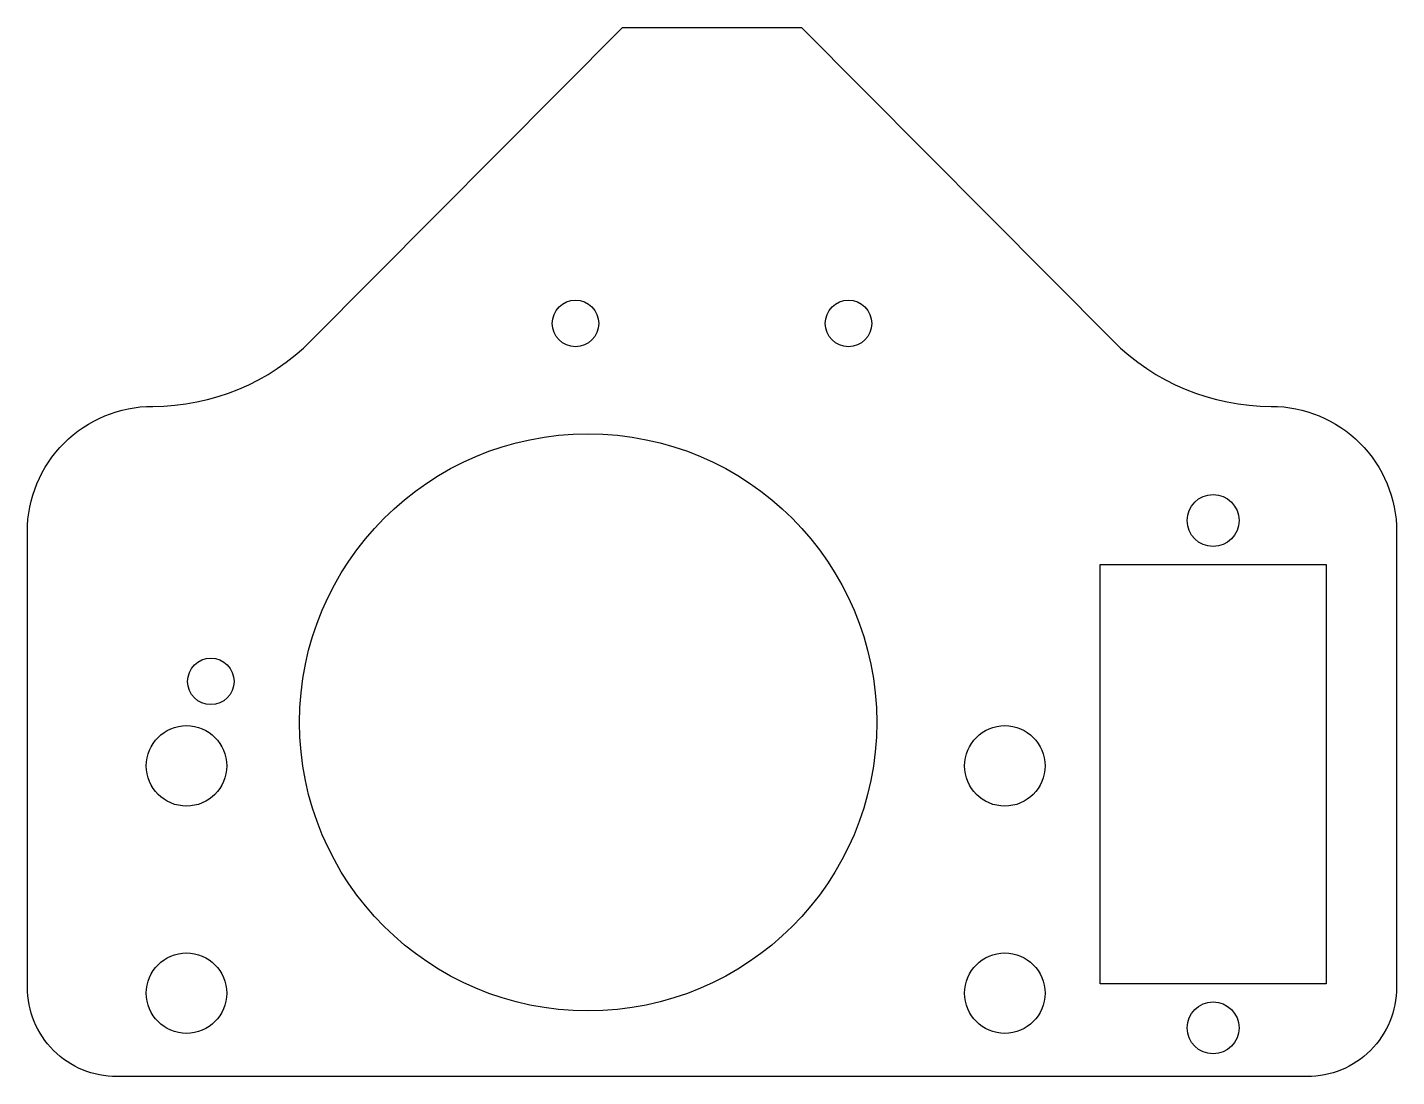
# Model space of a CAD drawing. Header units: millimetres. Extents: x -4.3 to 72.2, y -0.8 to 57.8.
import ezdxf

# ---------------------------------------------------------------- set-up
doc = ezdxf.new("R2010")
doc.units = ezdxf.units.MM
doc.layers.get('0').update_dxf_attribs({"linetype": 'CONTINUOUS'})

msp = doc.modelspace()

# ---------------------------------------------------------------- linework, layer by layer
msp.add_lwpolyline([(28.92, 57.835), (33.92, 57.835), (38.92, 57.835), (56.3, 40.349, 0.19971), (65.166, 36.66), (65.171, 36.66, -0.414214), (72.171, 29.66), (72.171, 4.205, -0.414214), (67.171, -0.795), (0.669, -0.795, -0.414214), (-4.331, 4.205), (-4.331, 29.66, -0.414214), (2.669, 36.66), (2.674, 36.66, 0.19971), (11.54, 40.349)], format="xyb", close=True)
msp.add_lwpolyline([(68.24, 27.82), (68.24, 4.39), (55.6, 4.39), (55.6, 27.82)], close=True)
for centre, radius in [((26.295, 41.294), 1.3), ((41.545, 41.294), 1.3), ((27, 19), 16.125), ((61.92, 30.28), 1.45), ((5.92, 21.29), 1.3), ((4.56, 16.569), 2.25), ((4.56, 16.569), 2.25), ((50.28, 16.569), 2.25), ((4.56, 3.869), 2.25), ((4.56, 3.869), 2.25), ((4.56, 3.869), 2.25), ((50.28, 3.869), 2.25), ((61.92, 1.93), 1.45)]:
    msp.add_circle(centre, radius)

doc.saveas('drawing.dxf')
